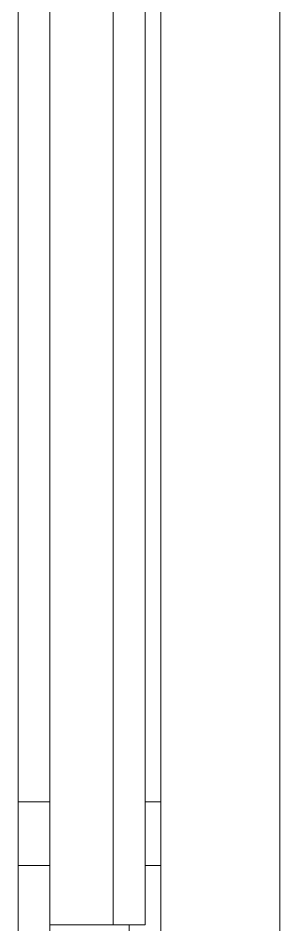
# Model space of a CAD drawing. Header units: inches. Extents: x 29752 to 31446, y 4278 to 5722.
# Drawn here: x 31378.55 to 31386.8, y 5163.12 to 5191.7 of the extents above; entities that cross this region are included whole.
import ezdxf

# ---------------------------------------------------------------- set-up
doc = ezdxf.new("R2010")
doc.units = ezdxf.units.IN
doc.header["$MEASUREMENT"] = 0
for name, color, linetype, lineweight in [('1900 Duke Street_2nd Flr_LINKED_dwg', 8, 'Continuous', 9), ('A-GLAZ-CURT', 52, 'Continuous', 9), ('A-GLAZ-CWMG', 51, 'Continuous', 9), ('AE-GLAZING', 7, 'Continuous', 9), ('AE-SILL', 7, 'Continuous', 9)]:
    doc.layers.add(name, color=color, linetype=linetype, lineweight=lineweight)

# ---------------------------------------------------------------- blocks, each defined once
blk = doc.blocks.new('1900 Duke Street_2nd Flr_LINKED_dwg-5565117-FIRST FLOOR POWER _ SIGNAL')
at = {"layer": 'AE-GLAZING'}
for p, q in [((2284.5, 788.187), (2284.5, 844.781)), ((2280, 788.187), (2280, 842.082)), ((2280, 786.187), (2280, 761.562))]:
    blk.add_line(p, q, dxfattribs=at)
at = {"layer": 'AE-GLAZING', "flags": 128}
for points in [[(2281, 786.187), (2280, 786.187), (2280, 788.187), (2281, 788.187)], [(2284.5, 786.187), (2284.5, 788.187), (2284, 788.187)], [(2284, 786.187), (2284.5, 786.187), (2284.5, 761.562)]]:
    blk.add_lwpolyline(points, dxfattribs=at)
at = {"layer": 'AE-SILL', "flags": 128}
blk.add_lwpolyline([(2287.439, 932.375), (2288.25, 932.375), (2288.25, 759.625), (2287.25, 759.625)], dxfattribs=at)
blk = doc.blocks.new('Rectangular Mullion - 1_5_ x 2_5_ rectangular-6353534-FIRST FLOOR POWER _ SIGNAL')
at = {"layer": 'A-GLAZ-CWMG', "lineweight": 20}
for p, q in [((-0.75, 1.25), (0.75, 1.25)), ((-0.75, -1.25), (-0.75, 1.25)), ((0.75, 1.25), (0.75, -1.25)), ((0.75, -1.25), (-0.75, -1.25))]:
    blk.add_line(p, q, dxfattribs=at)
blk = doc.blocks.new('System Panel - Glazed-6353951-FIRST FLOOR POWER _ SIGNAL')
at = {"layer": 'A-GLAZ-CURT', "lineweight": 13}
for p, q in [((30.359375, 1.75), (-30.359375, 1.75)), ((30.359375, 0.75), (30.359375, 1.75)), ((-30.359375, 0.75), (30.359375, 0.75))]:
    blk.add_line(p, q, dxfattribs=at)
blk = doc.blocks.new('Rectangular Mullion - 1_5_ x 2_5_ rectangular-6353949-FIRST FLOOR POWER _ SIGNAL')
at = {"layer": 'A-GLAZ-CWMG'}
blk.add_line((31379.55, 5225.342), (31379.55, 5286.061), dxfattribs=at)

msp = doc.modelspace()

# ---------------------------------------------------------------- block references
at = {"layer": '1900 Duke Street_2nd Flr_LINKED_dwg', "color": 7}
msp.add_blockref('1900 Duke Street_2nd Flr_LINKED_dwg-5565117-FIRST FLOOR POWER _ SIGNAL', (29098.55, 4378.811), dxfattribs=at)
at = {"layer": 'A-GLAZ-CURT', "rotation": 270}
msp.add_blockref('System Panel - Glazed-6353951-FIRST FLOOR POWER _ SIGNAL', (31380.8, 5193.483), dxfattribs=at)
at = {"layer": 'A-GLAZ-CWMG'}
msp.add_blockref('Rectangular Mullion - 1_5_ x 2_5_ rectangular-6353949-FIRST FLOOR POWER _ SIGNAL', (0, -62.219), dxfattribs=at)
at = {"layer": 'A-GLAZ-CWMG', "extrusion": (0, 0, -1), "rotation": 270}
msp.add_blockref('Rectangular Mullion - 1_5_ x 2_5_ rectangular-6353534-FIRST FLOOR POWER _ SIGNAL', (-31380.8, 5162.373), dxfattribs=at)

doc.saveas('drawing.dxf')
